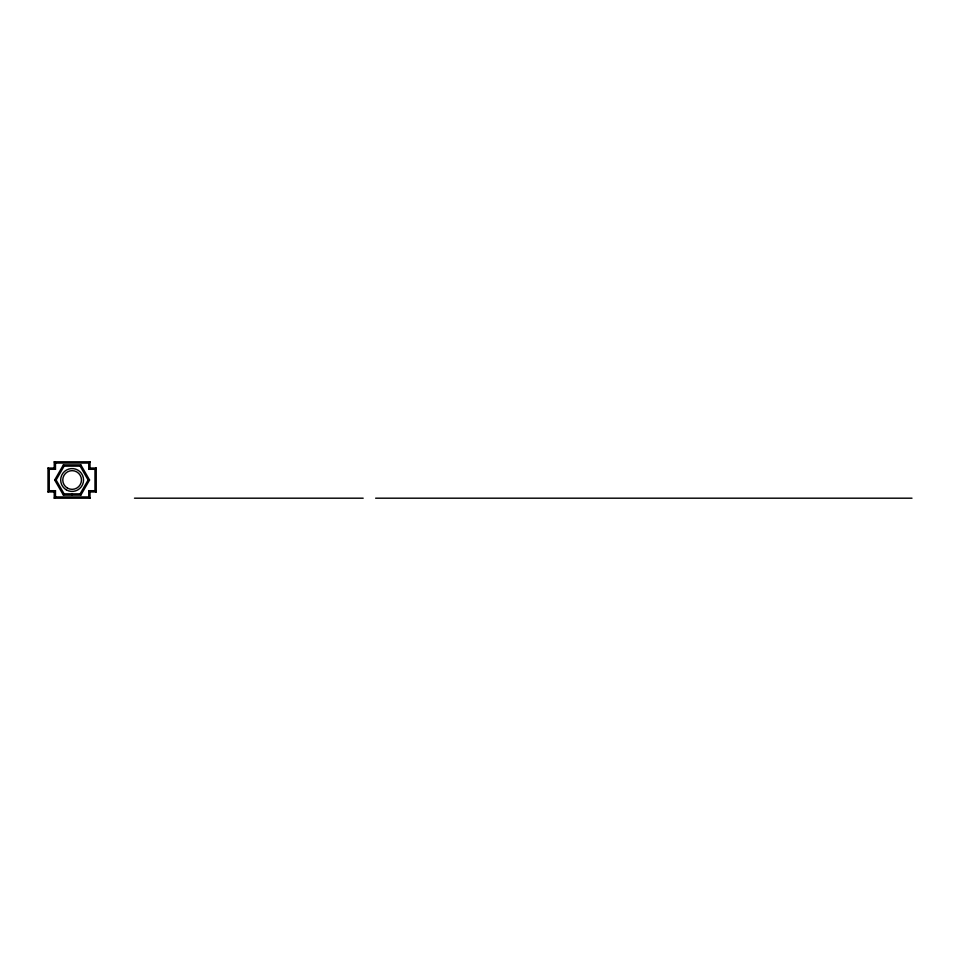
<?xml version="1.0" encoding="UTF-8"?>
<svg xmlns="http://www.w3.org/2000/svg" width="960" height="960" viewBox="0 0 960 960"><rect width="100%" height="100%" fill="white"/><g stroke="black" fill="none" stroke-linecap="round" stroke-linejoin="round"><path stroke-width="1.44" d="M54.672 480L63.396 464.892L80.844 464.892L89.568 480L80.844 495.108L63.396 495.108L54.672 480L56.112 480L64.116 466.14L80.124 466.14L88.128 480L80.124 493.86L64.116 493.86L56.112 480M63.396 495.108L64.116 493.86M80.124 466.14L80.844 464.892M49.248 490.704L55.488 490.704L54.24 491.952L48 491.952L49.248 490.704L49.248 469.296L48 468.048L54.24 468.048L55.488 469.296L49.248 469.296M54.24 468.048L54.24 461.808L55.488 463.056L88.752 463.056L90 461.808L90 468.048L88.752 469.296L94.98 469.296L96.228 468.048L90 468.048M54.24 491.952L54.24 498.192L55.488 496.944L88.752 496.944L90 498.192L90 491.952L88.752 490.704L94.98 490.704L96.228 491.952L90 491.952M54.24 461.808L90 461.808M88.128 480L89.568 480M54.24 498.192L90 498.192M134.484 498.192L363.168 498.192M375.636 498.192L912 498.192M63.396 464.892L64.116 466.14M80.124 493.86L80.844 495.108M96.228 468.048L96.228 491.952M94.98 469.296L94.98 490.704M88.752 463.056L88.752 469.296M88.752 490.704L88.752 496.944M72.12 493.86L72.12 495.108M55.488 463.056L55.488 469.296M55.488 490.704L55.488 496.944M48 468.048L48 491.952M66.396 489.9A11.436 11.436 0 0 0 83.544 480A11.436 11.436 0 0 0 66.396 470.1A11.436 11.436 0 0 0 66.396 489.9M67.44 488.1A9.36 9.36 0 0 0 81.468 480A9.36 9.36 0 0 0 67.44 471.9A9.36 9.36 0 0 0 67.44 488.1"/></g></svg>
